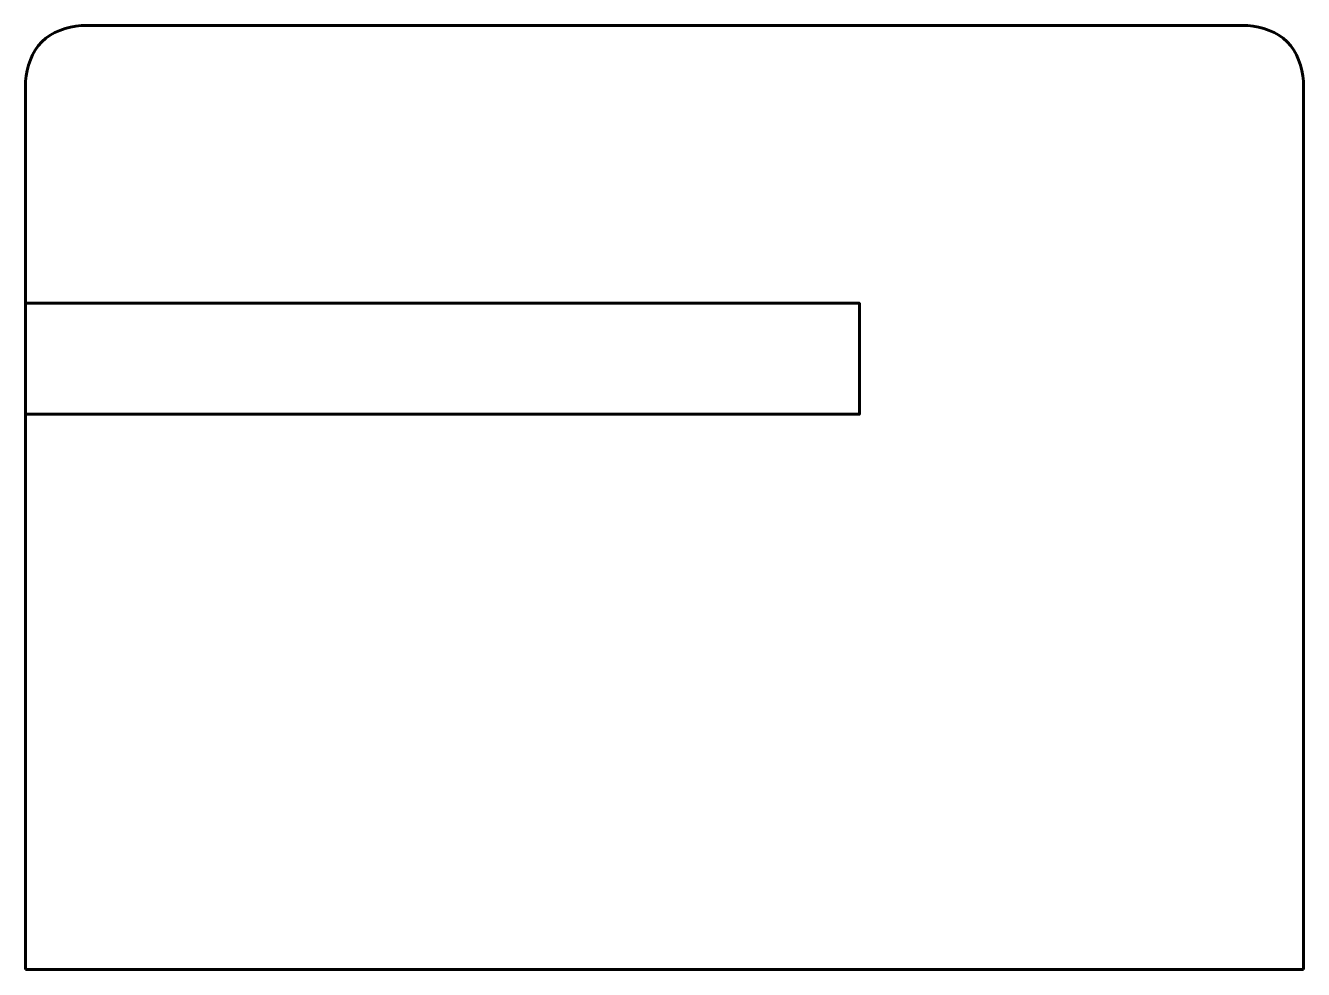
# Model space of a CAD drawing. Header units: millimetres. Extents: x -25 to -2, y 454.6 to 471.6.
import ezdxf

# ---------------------------------------------------------------- set-up
doc = ezdxf.new("R2010")
doc.units = ezdxf.units.MM
doc.linetypes.add('K5LT_BASIC', pattern=[0])

msp = doc.modelspace()

# ---------------------------------------------------------------- linework, layer by layer
at = {"color": 150, "linetype": 'K5LT_BASIC', "lineweight": 60, "true_color": 0x0080ff}
for p, q in [((-2.981, 471.645), (-23.981, 471.645)), ((-24.981, 470.645), (-24.981, 466.645)), ((-1.981, 454.645), (-1.981, 470.645)), ((-24.981, 464.645), (-24.981, 466.645)), ((-24.981, 464.645), (-24.981, 454.645)), ((-24.981, 454.645), (-1.981, 454.645))]:
    msp.add_line(p, q, dxfattribs=at)
msp.add_lwpolyline([(-24.981, 466.645), (-9.972, 466.645), (-9.972, 464.645), (-24.981, 464.645)], dxfattribs=at)
for points in [[(-23.981, 471.645), (-24.235, 471.621), (-24.78, 471.444), (-24.957, 470.899), (-24.981, 470.645)], [(-2.981, 471.645), (-2.727, 471.621), (-2.182, 471.444), (-2.005, 470.899), (-1.981, 470.645)]]:
    msp.add_open_spline(points, degree=3, dxfattribs=at)

doc.saveas('drawing.dxf')
